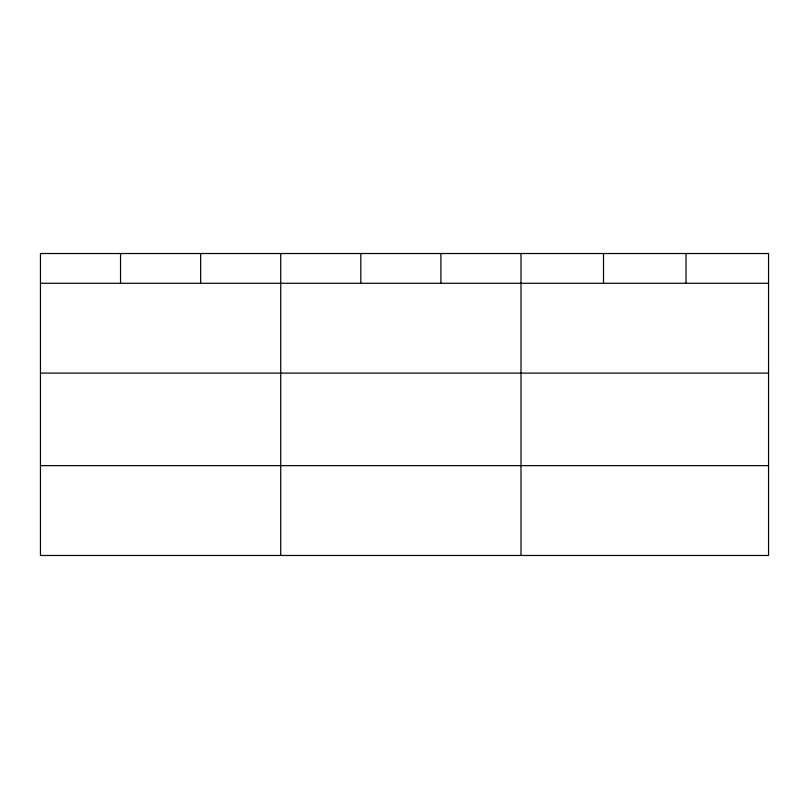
<?xml version="1.0" encoding="UTF-8"?>
<svg xmlns="http://www.w3.org/2000/svg" width="809" height="809" viewBox="0 0 809 809"><rect width="100%" height="100%" fill="white"/><g stroke="black" fill="none" stroke-linecap="round" stroke-linejoin="round"><path stroke-width="1.21" d="M768.55 373.111L768.55 253.52L40.45 253.52L40.45 555.48L768.55 555.48L768.55 373.111L40.45 373.111M40.45 283.281L768.55 283.281M40.45 465.65L768.55 465.65M686.032 253.52L686.032 283.281M603.514 253.52L603.514 283.281M520.996 253.52L520.996 555.48M440.905 253.52L440.905 283.281M360.814 253.52L360.814 283.281M280.723 253.52L280.723 555.48M200.632 253.52L200.632 283.281M120.541 253.52L120.541 283.281"/></g></svg>
